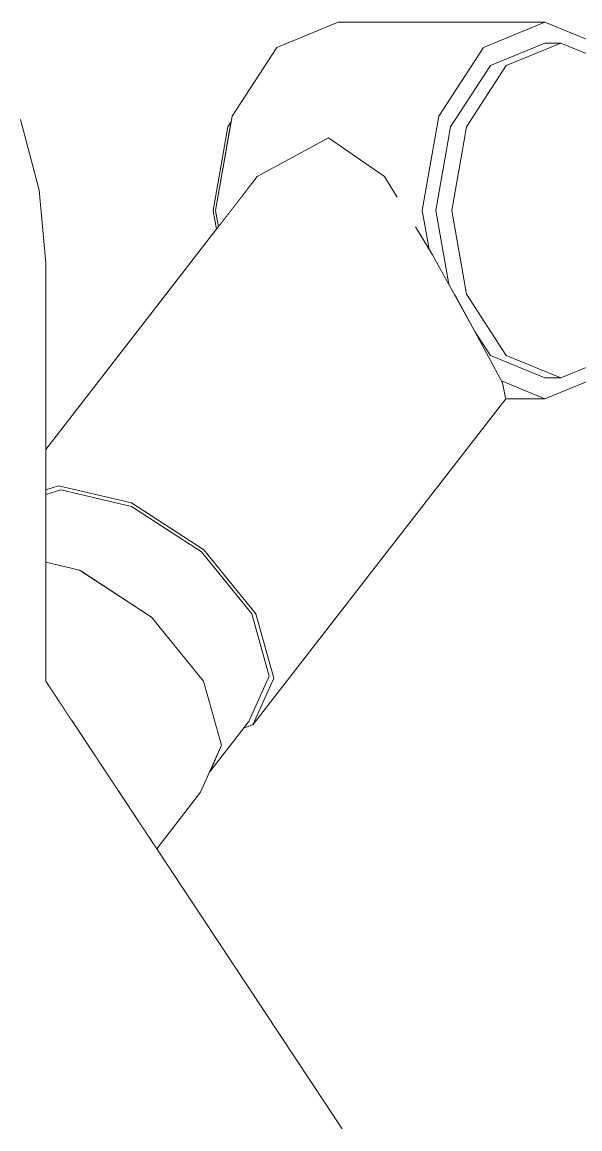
# Model space of a CAD drawing. Header units: millimetres. Extents: x 14397 to 67587, y -11631 to -8348.
# Drawn here: x 66939.7 to 66966.4, y -10524.7 to -10471.8 of the extents above; entities that cross this region are included whole.
import ezdxf

# ---------------------------------------------------------------- set-up
doc = ezdxf.new("R2010")
doc.units = ezdxf.units.MM
doc.header["$MEASUREMENT"] = 0
doc.linetypes.add('Wipeout_Contour', pattern=[1000, 0, -1000])
doc.layers.add('NewA-Ee_40_20-M_GeneralFFAndEInternalMovable', color=7, linetype='Continuous')

# ---------------------------------------------------------------- blocks, each defined once
blk = doc.blocks.new('Section Elem_116_11', base_point=(55434.357, -115430.841))
at = {"color": 254, "linetype": 'Wipeout_Contour', "lineweight": 0, "ltscale": 271029.991324}
blk.add_wipeout([(66939.567, -10503.339), (66940.503, -10503.339), (66940.503, -10483.339), (66939.567, -10483.339)], dxfattribs=at).dxf.layer = 'NewA-Ee_40_20-M_GeneralFFAndEInternalMovable'
at = {"color": 254, "linetype": 'Wipeout_Contour', "lineweight": 0, "ltscale": 271022.157522}
blk.add_wipeout([(66940.204, -10479.866), (66939.282, -10479.866), (66939.567, -10483.339), (66940.503, -10483.339)], dxfattribs=at).dxf.layer = 'NewA-Ee_40_20-M_GeneralFFAndEInternalMovable'
at = {"color": 254, "linetype": 'Wipeout_Contour', "lineweight": 0, "ltscale": 271053.796869}
blk.add_wipeout([(66936.033, -10503.339), (66946.792, -10524.736), (66950.257, -10524.736), (66938.061, -10503.339)], dxfattribs=at).dxf.layer = 'NewA-Ee_40_20-M_GeneralFFAndEInternalMovable'
at = {"color": 254, "linetype": 'Wipeout_Contour', "lineweight": 0, "ltscale": 271017.766601}
blk.add_wipeout([(66939.317, -10476.498), (66938.437, -10476.498), (66939.282, -10479.866), (66940.204, -10479.866)], dxfattribs=at).dxf.layer = 'NewA-Ee_40_20-M_GeneralFFAndEInternalMovable'
at = {"color": 254, "linetype": 'Wipeout_Contour', "lineweight": 0, "ltscale": 271027.421706}
blk.add_wipeout([(66930.667, -10503.339), (66937.626, -10524.736), (66942.539, -10524.736), (66933.543, -10503.339)], dxfattribs=at).dxf.layer = 'NewA-Ee_40_20-M_GeneralFFAndEInternalMovable'
at = {"color": 254, "linetype": 'Wipeout_Contour', "lineweight": 0, "ltscale": 271024.654725}
blk.add_wipeout([(66940.503, -10483.339), (66940.842, -10483.339), (66940.538, -10479.866), (66940.204, -10479.866)], dxfattribs=at).dxf.layer = 'NewA-Ee_40_20-M_GeneralFFAndEInternalMovable'
at = {"color": 254, "linetype": 'Wipeout_Contour', "lineweight": 0, "ltscale": 271041.739775}
blk.add_wipeout([(66936.033, -10503.339), (66933.543, -10503.339), (66942.539, -10524.736), (66946.792, -10524.736)], dxfattribs=at).dxf.layer = 'NewA-Ee_40_20-M_GeneralFFAndEInternalMovable'
at = {"color": 254, "linetype": 'Wipeout_Contour', "lineweight": 0, "ltscale": 271020.180127}
blk.add_wipeout([(66940.204, -10479.866), (66940.538, -10479.866), (66939.636, -10476.498), (66939.317, -10476.498)], dxfattribs=at).dxf.layer = 'NewA-Ee_40_20-M_GeneralFFAndEInternalMovable'
at = {"color": 254, "linetype": 'Wipeout_Contour', "lineweight": 0, "ltscale": 271063.222639}
blk.add_wipeout([(66938.061, -10503.339), (66950.257, -10524.736), (66952.829, -10524.736), (66939.567, -10503.339)], dxfattribs=at).dxf.layer = 'NewA-Ee_40_20-M_GeneralFFAndEInternalMovable'
at = {"layer": 'NewA-Ee_40_20-M_GeneralFFAndEInternalMovable', "color": 6, "linetype": 'Continuous', "lineweight": 13}
blk.add_line((66939.636, -10476.498), (66940.538, -10479.866), dxfattribs=at)
at = {"color": 254, "linetype": 'Wipeout_Contour', "lineweight": 0, "ltscale": 271069.727774}
blk.add_wipeout([(66940.503, -10503.339), (66939.567, -10503.339), (66952.829, -10524.736), (66954.428, -10524.736)], dxfattribs=at).dxf.layer = 'NewA-Ee_40_20-M_GeneralFFAndEInternalMovable'
at = {"color": 254, "linetype": 'Wipeout_Contour', "lineweight": 0, "ltscale": 271073.112073}
blk.add_wipeout([(66940.503, -10503.339), (66954.428, -10524.736), (66955.007, -10524.736), (66940.842, -10503.339)], dxfattribs=at).dxf.layer = 'NewA-Ee_40_20-M_GeneralFFAndEInternalMovable'
at = {"color": 254, "linetype": 'Wipeout_Contour', "lineweight": 0, "ltscale": 271032.511135}
blk.add_wipeout([(66940.503, -10483.339), (66940.503, -10503.339), (66940.842, -10503.339), (66940.842, -10483.339)], dxfattribs=at).dxf.layer = 'NewA-Ee_40_20-M_GeneralFFAndEInternalMovable'
at = {"color": 254, "linetype": 'Wipeout_Contour', "lineweight": 0, "ltscale": 271065.80733}
blk.add_wipeout([(66944.317, -10508.587), (66945.806, -10510.838), (66949.244, -10506.403), (66948.386, -10503.339)], dxfattribs=at).dxf.layer = 'NewA-Ee_40_20-M_GeneralFFAndEInternalMovable'
at = {"color": 254, "linetype": 'Wipeout_Contour', "lineweight": 0, "ltscale": 338806.417654}
blk.add_wipeout([(66940.842, -10503.339), (66942.077, -10505.204), (66945.899, -10500.274), (66942.451, -10498.031), (66940.842, -10500.107)], dxfattribs=at).dxf.layer = 'NewA-Ee_40_20-M_GeneralFFAndEInternalMovable'
at = {"color": 254, "linetype": 'Wipeout_Contour', "lineweight": 0, "ltscale": 271069.080759}
blk.add_wipeout([(66945.806, -10510.838), (66946.147, -10511.352), (66948.245, -10508.646), (66949.244, -10506.403)], dxfattribs=at).dxf.layer = 'NewA-Ee_40_20-M_GeneralFFAndEInternalMovable'
at = {"color": 254, "linetype": 'Wipeout_Contour', "lineweight": 0, "ltscale": 271057.137767}
blk.add_wipeout([(66942.077, -10505.204), (66944.317, -10508.587), (66948.386, -10503.339), (66945.899, -10500.274)], dxfattribs=at).dxf.layer = 'NewA-Ee_40_20-M_GeneralFFAndEInternalMovable'
at = {"color": 254, "linetype": 'Wipeout_Contour', "lineweight": 0, "ltscale": 338845.971599}
blk.add_wipeout([(66948.669, -10507.693), (66950.551, -10505.266), (66951.519, -10503.093), (66949.167, -10506.127), (66949.244, -10506.403)], dxfattribs=at).dxf.layer = 'NewA-Ee_40_20-M_GeneralFFAndEInternalMovable'
at = {"layer": 'NewA-Ee_40_20-M_GeneralFFAndEInternalMovable', "color": 6, "linetype": 'Continuous', "lineweight": 13}
for q in [(66949.244, -10506.403), (66946.147, -10511.352)]:
    blk.add_line((66948.245, -10508.646), q, dxfattribs=at)
at = {"color": 254, "linetype": 'Wipeout_Contour', "lineweight": 0, "ltscale": 1016479.870740824}
blk.add_wipeout([(66940.842, -10494.416), (66941.561, -10494.188), (66944.938, -10494.983), (66948.278, -10497.156), (66950.687, -10500.125), (66951.519, -10503.093), (66950.551, -10505.266), (66950.32, -10505.564), (66950.736, -10505.432), (66951.736, -10503.189), (66950.877, -10500.125), (66948.391, -10497.061), (66944.942, -10494.817), (66941.456, -10493.996), (66940.842, -10494.191)], dxfattribs=at).dxf.layer = 'NewA-Ee_40_20-M_GeneralFFAndEInternalMovable'
at = {"color": 254, "linetype": 'Wipeout_Contour', "lineweight": 0, "ltscale": 203279.356719}
blk.add_wipeout([(66940.842, -10500.107), (66942.451, -10498.031), (66940.842, -10497.652)], dxfattribs=at).dxf.layer = 'NewA-Ee_40_20-M_GeneralFFAndEInternalMovable'
at = {"color": 254, "linetype": 'Wipeout_Contour', "lineweight": 0, "ltscale": 271053.866398}
blk.add_wipeout([(66944.938, -10494.983), (66942.533, -10498.085), (66945.874, -10500.258), (66948.278, -10497.156)], dxfattribs=at).dxf.layer = 'NewA-Ee_40_20-M_GeneralFFAndEInternalMovable'
at = {"color": 254, "linetype": 'Wipeout_Contour', "lineweight": 0, "ltscale": 406561.631024}
blk.add_wipeout([(66940.842, -10497.652), (66942.451, -10498.031), (66942.533, -10498.085), (66944.938, -10494.983), (66941.561, -10494.188), (66940.842, -10495.115)], dxfattribs=at).dxf.layer = 'NewA-Ee_40_20-M_GeneralFFAndEInternalMovable'
at = {"color": 254, "linetype": 'Wipeout_Contour', "lineweight": 0, "ltscale": 338831.679245}
blk.add_wipeout([(66945.874, -10500.258), (66945.899, -10500.274), (66948.289, -10503.219), (66950.687, -10500.125), (66948.278, -10497.156)], dxfattribs=at).dxf.layer = 'NewA-Ee_40_20-M_GeneralFFAndEInternalMovable'
at = {"layer": 'NewA-Ee_40_20-M_GeneralFFAndEInternalMovable', "color": 6, "linetype": 'Continuous', "lineweight": 13}
for p, q in [((66942.451, -10498.031), (66940.842, -10497.652)), ((66945.899, -10500.274), (66942.451, -10498.031))]:
    blk.add_line(p, q, dxfattribs=at)
at = {"color": 254, "linetype": 'Wipeout_Contour', "lineweight": 0, "ltscale": 203276.621526}
blk.add_wipeout([(66940.842, -10495.115), (66941.561, -10494.188), (66940.842, -10494.416)], dxfattribs=at).dxf.layer = 'NewA-Ee_40_20-M_GeneralFFAndEInternalMovable'
at = {"color": 254, "linetype": 'Wipeout_Contour', "lineweight": 0, "ltscale": 406610.688008}
blk.add_wipeout([(66950.687, -10500.125), (66948.289, -10503.219), (66948.386, -10503.339), (66948.431, -10503.5), (66949.167, -10506.127), (66951.519, -10503.093)], dxfattribs=at).dxf.layer = 'NewA-Ee_40_20-M_GeneralFFAndEInternalMovable'
at = {"layer": 'NewA-Ee_40_20-M_GeneralFFAndEInternalMovable', "color": 6, "linetype": 'Continuous', "lineweight": 13}
blk.add_line((66949.244, -10506.403), (66948.386, -10503.339), dxfattribs=at)
at = {"color": 254, "linetype": 'Wipeout_Contour', "lineweight": 0, "ltscale": 271096.583391}
blk.add_wipeout([(66950.877, -10500.125), (66951.736, -10503.189), (66962.668, -10489.088), (66961.342, -10486.626)], dxfattribs=at).dxf.layer = 'NewA-Ee_40_20-M_GeneralFFAndEInternalMovable'
at = {"color": 254, "linetype": 'Wipeout_Contour', "lineweight": 0, "ltscale": 338877.990878}
blk.add_wipeout([(66951.736, -10503.189), (66950.736, -10505.432), (66962.815, -10489.852), (66962.813, -10489.793), (66962.668, -10489.088)], dxfattribs=at).dxf.layer = 'NewA-Ee_40_20-M_GeneralFFAndEInternalMovable'
at = {"layer": 'NewA-Ee_40_20-M_GeneralFFAndEInternalMovable', "color": 6, "linetype": 'Continuous', "lineweight": 13}
for p, q in [((66940.842, -10503.339), (66955.007, -10524.736)), ((66950.551, -10505.266), (66951.519, -10503.093)), ((66950.736, -10505.432), (66951.736, -10503.189)), ((66950.551, -10505.266), (66948.669, -10507.693)), ((66950.32, -10505.564), (66950.736, -10505.432))]:
    blk.add_line(p, q, dxfattribs=at)
at = {"color": 254, "linetype": 'Wipeout_Contour', "lineweight": 0, "ltscale": 271088.012483}
blk.add_wipeout([(66948.391, -10497.061), (66950.877, -10500.125), (66961.342, -10486.626), (66959.323, -10482.959)], dxfattribs=at).dxf.layer = 'NewA-Ee_40_20-M_GeneralFFAndEInternalMovable'
at = {"color": 254, "linetype": 'Wipeout_Contour', "lineweight": 0, "ltscale": 338899.90441}
blk.add_wipeout([(66964.687, -10489.841), (66962.613, -10488.987), (66962.668, -10489.088), (66962.813, -10489.793), (66962.814, -10489.841)], dxfattribs=at).dxf.layer = 'NewA-Ee_40_20-M_GeneralFFAndEInternalMovable'
at = {"layer": 'NewA-Ee_40_20-M_GeneralFFAndEInternalMovable', "color": 6, "linetype": 'Continuous', "lineweight": 13}
for p, q in [((66951.519, -10503.093), (66950.687, -10500.125)), ((66951.736, -10503.189), (66950.877, -10500.125)), ((66948.386, -10503.339), (66945.899, -10500.274))]:
    blk.add_line(p, q, dxfattribs=at)
at = {"color": 254, "linetype": 'Wipeout_Contour', "lineweight": 0, "ltscale": 474394.391609}
blk.add_wipeout([(66944.942, -10494.817), (66948.391, -10497.061), (66959.323, -10482.959), (66958.515, -10481.644), (66957.802, -10480.841), (66957.623, -10480.193), (66957.029, -10479.226)], dxfattribs=at).dxf.layer = 'NewA-Ee_40_20-M_GeneralFFAndEInternalMovable'
at = {"color": 254, "linetype": 'Wipeout_Contour', "lineweight": 0, "ltscale": 677819.073502}
blk.add_wipeout([(66962.085, -10487.769), (66961.342, -10486.626), (66962.613, -10488.987), (66964.687, -10489.841), (66967.615, -10488.635), (66969.758, -10485.341), (66969.805, -10485.07), (66968.049, -10487.769), (66965.447, -10488.841), (66964.687, -10488.841)], dxfattribs=at).dxf.layer = 'NewA-Ee_40_20-M_GeneralFFAndEInternalMovable'
at = {"layer": 'NewA-Ee_40_20-M_GeneralFFAndEInternalMovable', "color": 6, "linetype": 'Continuous', "lineweight": 13}
for p, q in [((66962.814, -10489.841), (66964.687, -10489.841)), ((66950.877, -10500.125), (66948.391, -10497.061)), ((66950.687, -10500.125), (66948.278, -10497.156))]:
    blk.add_line(p, q, dxfattribs=at)
at = {"color": 254, "linetype": 'Wipeout_Contour', "lineweight": 0, "ltscale": 271062.807238}
blk.add_wipeout([(66941.456, -10493.996), (66944.942, -10494.817), (66957.029, -10479.226), (66954.351, -10477.363)], dxfattribs=at).dxf.layer = 'NewA-Ee_40_20-M_GeneralFFAndEInternalMovable'
at = {"layer": 'NewA-Ee_40_20-M_GeneralFFAndEInternalMovable', "color": 6, "linetype": 'Continuous', "lineweight": 13}
for p, q in [((66948.391, -10497.061), (66944.942, -10494.817)), ((66948.278, -10497.156), (66944.938, -10494.983))]:
    blk.add_line(p, q, dxfattribs=at)
at = {"color": 254, "linetype": 'Wipeout_Contour', "lineweight": 0, "ltscale": 338811.599929}
blk.add_wipeout([(66940.842, -10494.191), (66941.456, -10493.996), (66954.351, -10477.363), (66950.953, -10479.226), (66940.842, -10492.269)], dxfattribs=at).dxf.layer = 'NewA-Ee_40_20-M_GeneralFFAndEInternalMovable'
at = {"layer": 'NewA-Ee_40_20-M_GeneralFFAndEInternalMovable', "color": 6, "linetype": 'Continuous', "lineweight": 13}
for p, q in [((66940.538, -10479.866), (66940.842, -10483.339)), ((66940.842, -10483.339), (66940.842, -10503.339)), ((66962.823, -10489.841), (66950.736, -10505.432)), ((66941.456, -10493.996), (66940.842, -10494.191)), ((66941.561, -10494.188), (66940.842, -10494.416)), ((66944.942, -10494.817), (66941.456, -10493.996)), ((66944.938, -10494.983), (66941.561, -10494.188))]:
    blk.add_line(p, q, dxfattribs=at)
at = {"color": 254, "linetype": 'Wipeout_Contour', "lineweight": 0, "ltscale": 677695.678432}
blk.add_wipeout([(66948.959, -10480.841), (66949.701, -10480.841), (66950.953, -10479.226), (66954.351, -10477.363), (66957.029, -10479.226), (66957.623, -10480.193), (66957.802, -10480.841), (66958.833, -10480.841), (66959.617, -10476.341), (66949.744, -10476.341)], dxfattribs=at).dxf.layer = 'NewA-Ee_40_20-M_GeneralFFAndEInternalMovable'
at = {"layer": 'NewA-Ee_40_20-M_GeneralFFAndEInternalMovable', "color": 6, "linetype": 'Continuous', "lineweight": 13}
for p, q in [((66954.351, -10477.363), (66950.953, -10479.226)), ((66957.029, -10479.226), (66954.351, -10477.363)), ((66957.63, -10480.204), (66957.029, -10479.226))]:
    blk.add_line(p, q, dxfattribs=at)
at = {"color": 254, "linetype": 'Wipeout_Contour', "lineweight": 0, "ltscale": 271057.752233}
blk.add_wipeout([(66948.959, -10480.841), (66948.85, -10480.841), (66949.007, -10481.737), (66949.096, -10481.622)], dxfattribs=at).dxf.layer = 'NewA-Ee_40_20-M_GeneralFFAndEInternalMovable'
at = {"color": 254, "linetype": 'Wipeout_Contour', "lineweight": 0, "ltscale": 271095.560225}
blk.add_wipeout([(66957.802, -10480.841), (66958.515, -10481.644), (66959.154, -10482.685), (66958.833, -10480.841)], dxfattribs=at).dxf.layer = 'NewA-Ee_40_20-M_GeneralFFAndEInternalMovable'
at = {"color": 254, "linetype": 'Wipeout_Contour', "lineweight": 0, "ltscale": 338879.346476}
blk.add_wipeout([(66960.243, -10480.841), (66959.483, -10480.841), (66960.098, -10484.368), (66960.359, -10484.841), (66960.94, -10484.841)], dxfattribs=at).dxf.layer = 'NewA-Ee_40_20-M_GeneralFFAndEInternalMovable'
at = {"color": 254, "linetype": 'Wipeout_Contour', "lineweight": 0, "ltscale": 271057.444892}
blk.add_wipeout([(66949.548, -10476.841), (66948.85, -10480.841), (66948.959, -10480.841), (66949.657, -10476.841)], dxfattribs=at).dxf.layer = 'NewA-Ee_40_20-M_GeneralFFAndEInternalMovable'
at = {"color": 254, "linetype": 'Wipeout_Contour', "lineweight": 0, "ltscale": 271100.750856}
blk.add_wipeout([(66959.483, -10480.841), (66960.243, -10480.841), (66960.94, -10476.841), (66960.181, -10476.841)], dxfattribs=at).dxf.layer = 'NewA-Ee_40_20-M_GeneralFFAndEInternalMovable'
at = {"color": 254, "linetype": 'Wipeout_Contour', "lineweight": 0, "ltscale": 338888.385427}
blk.add_wipeout([(66960.359, -10484.841), (66961.342, -10486.626), (66962.085, -10487.769), (66962.845, -10487.769), (66960.94, -10484.841)], dxfattribs=at).dxf.layer = 'NewA-Ee_40_20-M_GeneralFFAndEInternalMovable'
at = {"color": 254, "linetype": 'Wipeout_Contour', "lineweight": 0, "ltscale": 1084446.073042868}
blk.add_wipeout([(66959.617, -10476.341), (66958.833, -10480.841), (66959.154, -10482.685), (66959.323, -10482.959), (66960.098, -10484.368), (66959.483, -10480.841), (66960.181, -10476.841), (66962.085, -10473.913), (66964.687, -10472.841), (66965.447, -10472.841), (66968.049, -10473.913), (66969.805, -10476.612), (66969.758, -10476.341), (66967.615, -10473.047), (66964.687, -10471.841), (66961.76, -10473.047)], dxfattribs=at).dxf.layer = 'NewA-Ee_40_20-M_GeneralFFAndEInternalMovable'
at = {"color": 254, "linetype": 'Wipeout_Contour', "lineweight": 0, "ltscale": 203293.094997}
blk.add_wipeout([(66949.548, -10476.841), (66949.657, -10476.841), (66949.696, -10476.612)], dxfattribs=at).dxf.layer = 'NewA-Ee_40_20-M_GeneralFFAndEInternalMovable'
at = {"color": 254, "linetype": 'Wipeout_Contour', "lineweight": 0, "ltscale": 203294.363463}
blk.add_wipeout([(66948.959, -10480.841), (66949.096, -10481.622), (66949.701, -10480.841)], dxfattribs=at).dxf.layer = 'NewA-Ee_40_20-M_GeneralFFAndEInternalMovable'
at = {"layer": 'NewA-Ee_40_20-M_GeneralFFAndEInternalMovable', "color": 6, "linetype": 'Continuous', "lineweight": 13}
for p, q in [((66949.548, -10476.841), (66948.85, -10480.841)), ((66949.696, -10476.612), (66949.548, -10476.841)), ((66950.953, -10479.226), (66940.842, -10492.269)), ((66948.85, -10480.841), (66949.007, -10481.737)), ((66948.959, -10480.841), (66949.096, -10481.622)), ((66958.833, -10480.841), (66959.154, -10482.685)), ((66959.323, -10482.959), (66958.506, -10481.631))]:
    blk.add_line(p, q, dxfattribs=at)
at = {"color": 254, "linetype": 'Wipeout_Contour', "lineweight": 0, "ltscale": 813368.032927}
blk.add_wipeout([(66962.845, -10487.769), (66965.447, -10488.841), (66968.049, -10487.769), (66969.954, -10484.841), (66970.651, -10480.841), (66969.954, -10476.841), (66968.049, -10473.913), (66965.447, -10472.841), (66962.845, -10473.913), (66960.94, -10476.841), (66960.243, -10480.841), (66960.94, -10484.841)], dxfattribs=at).dxf.layer = 'NewA-Ee_40_20-M_GeneralFFAndEInternalMovable'
at = {"layer": 'NewA-Ee_40_20-M_GeneralFFAndEInternalMovable', "color": 6, "linetype": 'Continuous', "lineweight": 13}
for p, q in [((66959.483, -10480.841), (66960.098, -10484.368)), ((66960.243, -10480.841), (66960.94, -10484.841)), ((66961.342, -10486.626), (66959.323, -10482.959))]:
    blk.add_line(p, q, dxfattribs=at)
at = {"color": 254, "linetype": 'Wipeout_Contour', "lineweight": 0, "ltscale": 271080.561723}
blk.add_wipeout([(66951.887, -10473.047), (66949.744, -10476.341), (66959.617, -10476.341), (66961.76, -10473.047)], dxfattribs=at).dxf.layer = 'NewA-Ee_40_20-M_GeneralFFAndEInternalMovable'
at = {"color": 254, "linetype": 'Wipeout_Contour', "lineweight": 0, "ltscale": 271120.652805}
blk.add_wipeout([(66962.085, -10487.769), (66964.687, -10488.841), (66965.447, -10488.841), (66962.845, -10487.769)], dxfattribs=at).dxf.layer = 'NewA-Ee_40_20-M_GeneralFFAndEInternalMovable'
at = {"layer": 'NewA-Ee_40_20-M_GeneralFFAndEInternalMovable', "color": 6, "linetype": 'Continuous', "lineweight": 13}
for p, q in [((66949.744, -10476.341), (66948.959, -10480.841)), ((66959.617, -10476.341), (66958.833, -10480.841)), ((66960.94, -10484.841), (66962.845, -10487.769)), ((66962.668, -10489.088), (66961.342, -10486.626)), ((66961.342, -10486.626), (66962.085, -10487.769)), ((66962.085, -10487.769), (66964.687, -10488.841)), ((66962.845, -10487.769), (66965.447, -10488.841)), ((66965.447, -10488.841), (66968.049, -10487.769)), ((66962.613, -10488.987), (66964.687, -10489.841)), ((66962.814, -10489.796), (66962.668, -10489.088)), ((66964.687, -10489.841), (66967.615, -10488.635)), ((66964.687, -10488.841), (66965.447, -10488.841))]:
    blk.add_line(p, q, dxfattribs=at)
at = {"color": 254, "linetype": 'Wipeout_Contour', "lineweight": 0, "ltscale": 271089.1893}
blk.add_wipeout([(66954.814, -10471.841), (66951.887, -10473.047), (66961.76, -10473.047), (66964.687, -10471.841)], dxfattribs=at).dxf.layer = 'NewA-Ee_40_20-M_GeneralFFAndEInternalMovable'
at = {"color": 254, "linetype": 'Wipeout_Contour', "lineweight": 0, "ltscale": 271103.750293}
blk.add_wipeout([(66960.181, -10476.841), (66960.94, -10476.841), (66962.845, -10473.913), (66962.085, -10473.913)], dxfattribs=at).dxf.layer = 'NewA-Ee_40_20-M_GeneralFFAndEInternalMovable'
at = {"layer": 'NewA-Ee_40_20-M_GeneralFFAndEInternalMovable', "color": 6, "linetype": 'Continuous', "lineweight": 13}
for p, q in [((66954.814, -10471.841), (66951.887, -10473.047)), ((66954.814, -10471.841), (66964.687, -10471.841)), ((66951.887, -10473.047), (66949.744, -10476.341)), ((66961.76, -10473.047), (66959.617, -10476.341)), ((66960.181, -10476.841), (66959.483, -10480.841)), ((66960.94, -10476.841), (66960.243, -10480.841))]:
    blk.add_line(p, q, dxfattribs=at)
at = {"color": 254, "linetype": 'Wipeout_Contour', "lineweight": 0, "ltscale": 271111.419269}
blk.add_wipeout([(66962.085, -10473.913), (66962.845, -10473.913), (66965.447, -10472.841), (66964.687, -10472.841)], dxfattribs=at).dxf.layer = 'NewA-Ee_40_20-M_GeneralFFAndEInternalMovable'
at = {"layer": 'NewA-Ee_40_20-M_GeneralFFAndEInternalMovable', "color": 6, "linetype": 'Continuous', "lineweight": 13}
for p, q in [((66964.687, -10471.841), (66961.76, -10473.047)), ((66967.615, -10473.047), (66964.687, -10471.841)), ((66964.687, -10472.841), (66962.085, -10473.913)), ((66965.447, -10472.841), (66962.845, -10473.913)), ((66964.687, -10472.841), (66965.447, -10472.841)), ((66968.049, -10473.913), (66965.447, -10472.841)), ((66962.085, -10473.913), (66960.181, -10476.841)), ((66962.845, -10473.913), (66960.94, -10476.841))]:
    blk.add_line(p, q, dxfattribs=at)

msp = doc.modelspace()

# ---------------------------------------------------------------- block references
at = {"layer": 'NewA-Ee_40_20-M_GeneralFFAndEInternalMovable', "lineweight": 0}
msp.add_blockref('Section Elem_116_11', (55434.357, -115430.841), dxfattribs=at)

doc.saveas('drawing.dxf')
